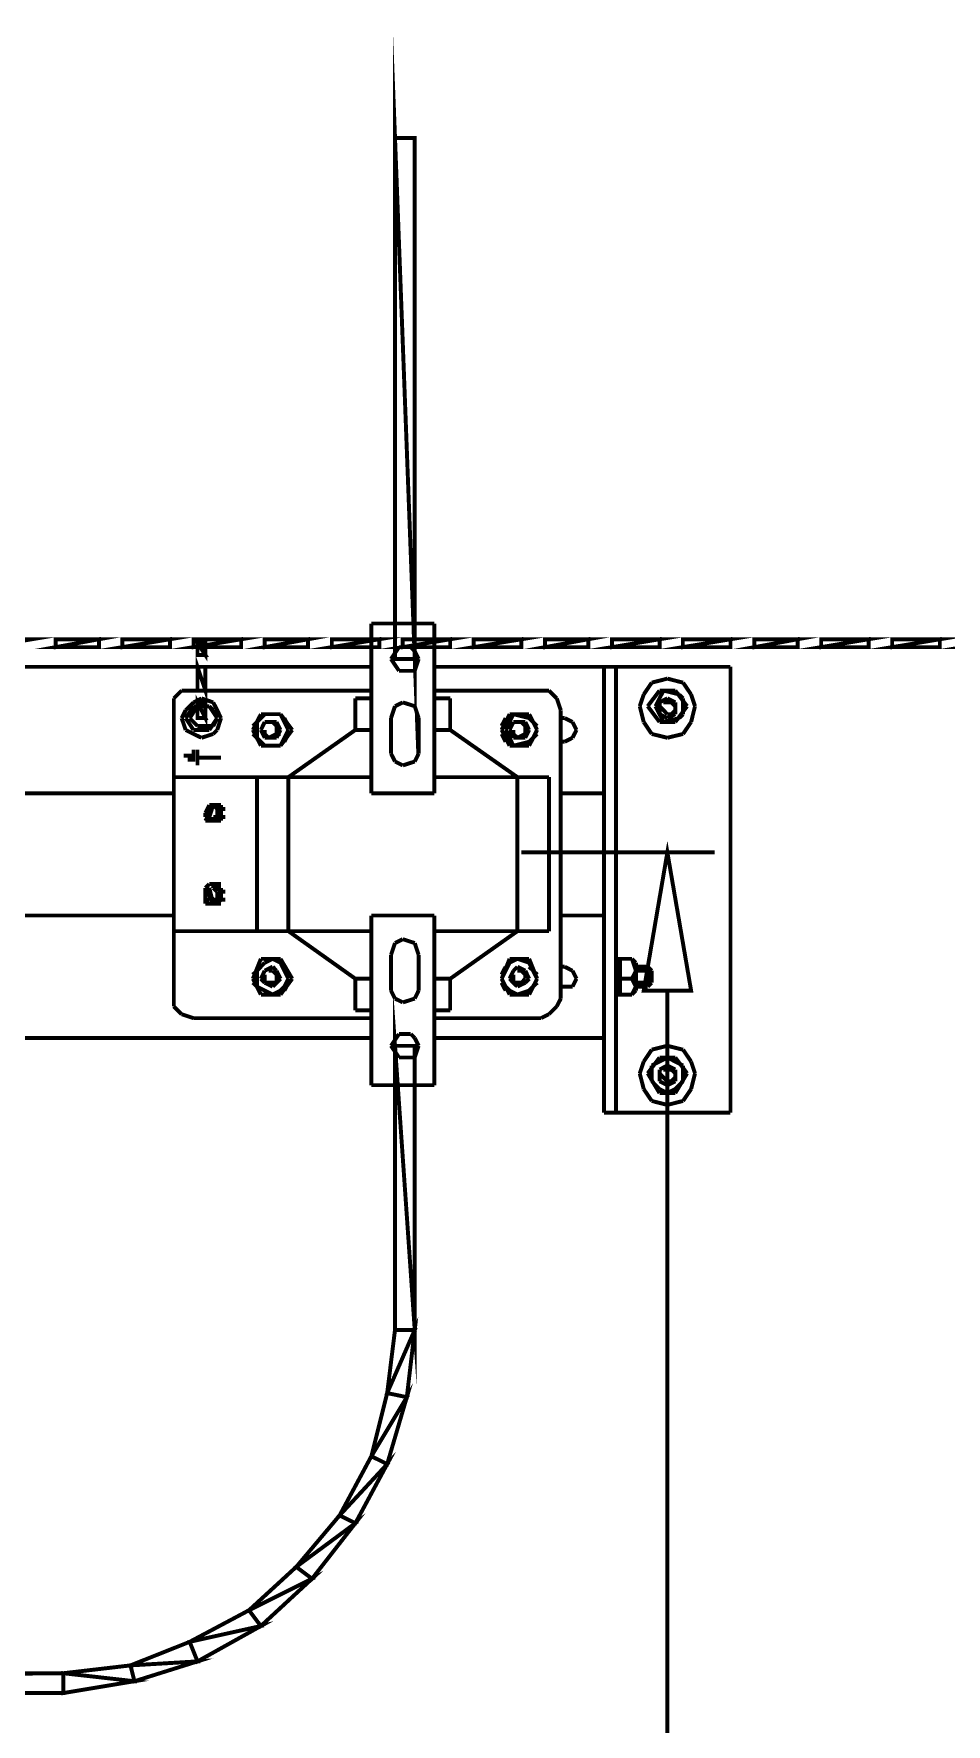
# Model space of a CAD drawing. Header units: metres. Extents: x 3290 to 4536, y 1562 to 1983.
# Drawn here: x 4054.3 to 4059.61, y 1650.02 to 1659.85 of the extents above; entities that cross this region are included whole.
import ezdxf

# ---------------------------------------------------------------- set-up
doc = ezdxf.new("R2010")
doc.units = ezdxf.units.M
for name, color, linetype in [('C00-00-00-BLACK', 7, 'Continuous'), ('C00-7E-FF', 150, 'Continuous'), ('C00-FF-00', 3, 'Continuous'), ('CFF-00-00', 1, 'Continuous')]:
    doc.layers.add(name, color=color, linetype=linetype)

msp = doc.modelspace()

# ---------------------------------------------------------------- linework, layer by layer
at = {"layer": 'C00-00-00-BLACK', "const_width": 0.0229}
for points in [[(4056.2674, 1656.4223), (4056.2674, 1655.4351)], [(4056.6341, 1656.4223), (4056.2674, 1656.4223)], [(4056.6341, 1656.4223), (4056.6341, 1655.4351)], [(4056.4283, 1656.2848), (4056.3817, 1656.216)], [(4056.497, 1656.2848), (4056.4283, 1656.2848)], [(4056.5198, 1656.262), (4056.497, 1656.2848)], [(4056.5425, 1656.216), (4056.5198, 1656.262)], [(4056.2674, 1656.1705), (4051.5818, 1656.1705)], [(4056.3817, 1656.216), (4056.4283, 1656.1472)], [(4056.5198, 1656.1472), (4056.5425, 1656.216)], [(4058.3568, 1656.1705), (4056.6341, 1656.1705)], [(4057.6213, 1653.5769), (4057.6213, 1656.1705)], [(4057.6901, 1653.5769), (4057.6901, 1656.1705)], [(4058.3568, 1653.5769), (4058.3568, 1656.1705)], [(4056.4283, 1656.1472), (4056.497, 1656.1472)], [(4056.497, 1656.1472), (4056.5198, 1656.1472)], [(4057.8986, 1656.0784), (4057.8521, 1656.0097)], [(4057.9896, 1656.1017), (4057.8986, 1656.0784)], [(4058.0811, 1656.0784), (4057.9896, 1656.1017)], [(4058.1277, 1656.0097), (4058.0811, 1656.0784)], [(4055.1637, 1656.0324), (4055.1182, 1655.9869)], [(4055.1182, 1655.9869), (4055.1182, 1655.9181)], [(4055.2325, 1656.0324), (4055.1637, 1656.0324)], [(4055.2325, 1655.9636), (4055.187, 1655.9181)], [(4055.2325, 1656.0324), (4056.2674, 1656.0324)], [(4055.2791, 1655.9869), (4055.2325, 1655.9636)], [(4055.3473, 1655.9636), (4055.2791, 1655.9869)], [(4055.3706, 1655.9181), (4055.3473, 1655.9636)], [(4056.1743, 1655.9869), (4056.1743, 1655.8033)], [(4056.2674, 1655.9869), (4056.1743, 1655.9869)], [(4056.4505, 1655.9636), (4056.405, 1655.9414)], [(4056.5198, 1655.9414), (4056.4505, 1655.9636)], [(4056.6341, 1656.0324), (4057.2552, 1656.0324)], [(4056.6341, 1655.9869), (4056.7261, 1655.9869)], [(4056.7261, 1655.9869), (4056.7261, 1655.8033)], [(4057.3007, 1656.0324), (4057.2552, 1656.0324)], [(4057.3462, 1655.9869), (4057.3007, 1656.0324)], [(4057.3695, 1655.9181), (4057.3462, 1655.9869)], [(4057.8521, 1656.0097), (4057.8288, 1655.9414)], [(4057.9441, 1656.0324), (4057.8753, 1655.9414)], [(4057.9669, 1656.0324), (4057.9208, 1655.9414)], [(4058.0356, 1656.0324), (4057.9441, 1656.0324)], [(4057.9896, 1655.9869), (4057.9441, 1655.9636)], [(4057.9441, 1655.9636), (4057.9441, 1655.9414)], [(4058.0589, 1656.0097), (4057.9669, 1656.0324)], [(4058.0124, 1655.9636), (4057.9669, 1655.9636)], [(4058.0356, 1655.9636), (4057.9896, 1655.9869)], [(4058.0356, 1655.9414), (4058.0124, 1655.9636)], [(4058.1044, 1655.9414), (4058.0356, 1656.0324)], [(4058.0356, 1655.9414), (4058.0356, 1655.9636)], [(4058.0811, 1655.9869), (4058.0589, 1656.0097)], [(4058.0811, 1655.9414), (4058.0811, 1655.9869)], [(4058.1505, 1655.9414), (4058.1277, 1656.0097)], [(4055.1182, 1655.9181), (4055.1182, 1654.2409)], [(4055.187, 1655.9181), (4055.1637, 1655.8721)], [(4055.1637, 1655.8721), (4055.187, 1655.8033)], [(4055.2325, 1655.9414), (4055.187, 1655.8721)], [(4055.187, 1655.8721), (4055.2325, 1655.8033)], [(4055.2558, 1655.9414), (4055.2103, 1655.8721)], [(4055.2103, 1655.8721), (4055.2558, 1655.8261)], [(4055.3245, 1655.9414), (4055.2325, 1655.9414)], [(4055.3245, 1655.9414), (4055.2558, 1655.9414)], [(4055.3473, 1655.9181), (4055.3245, 1655.9414)], [(4055.3706, 1655.8721), (4055.3245, 1655.9414)], [(4055.3245, 1655.8033), (4055.3706, 1655.8721)], [(4055.3706, 1655.8721), (4055.3473, 1655.9181)], [(4055.3473, 1655.8261), (4055.3706, 1655.8721)], [(4055.3928, 1655.8721), (4055.3706, 1655.9181)], [(4055.3706, 1655.8033), (4055.3928, 1655.8721)], [(4055.6246, 1655.8949), (4055.578, 1655.8033)], [(4055.6246, 1655.8721), (4055.578, 1655.8261)], [(4055.6468, 1655.8949), (4055.6013, 1655.8494)], [(4055.7388, 1655.8949), (4055.6246, 1655.8949)], [(4055.6934, 1655.8949), (4055.6468, 1655.8949)], [(4055.7156, 1655.8949), (4055.6701, 1655.8949)], [(4055.7388, 1655.8949), (4055.6934, 1655.8949)], [(4055.8071, 1655.8033), (4055.7388, 1655.8949)], [(4055.7616, 1655.8494), (4055.7388, 1655.8949)], [(4055.7849, 1655.8261), (4055.7616, 1655.8721)], [(4056.405, 1655.9414), (4056.3817, 1655.8721)], [(4056.3817, 1655.8721), (4056.3817, 1655.6658)], [(4056.5425, 1655.8721), (4056.5198, 1655.9414)], [(4056.5425, 1655.8721), (4056.5425, 1655.6658)], [(4057.0717, 1655.8949), (4057.0251, 1655.8033)], [(4057.0484, 1655.8721), (4057.0251, 1655.8261)], [(4057.0939, 1655.8949), (4057.0484, 1655.8033)], [(4057.1854, 1655.8949), (4057.0717, 1655.8949)], [(4057.1632, 1655.8949), (4057.0939, 1655.8949)], [(4057.1854, 1655.8721), (4057.0939, 1655.8949)], [(4057.232, 1655.8033), (4057.1854, 1655.8949)], [(4057.232, 1655.8261), (4057.1854, 1655.8721)], [(4057.2087, 1655.8494), (4057.1854, 1655.8721)], [(4057.3695, 1655.9181), (4057.3695, 1654.2409)], [(4057.3923, 1655.8721), (4057.3695, 1655.8721)], [(4057.4378, 1655.8494), (4057.3923, 1655.8721)], [(4057.8288, 1655.9414), (4057.8521, 1655.8494)], [(4057.8753, 1655.9414), (4057.9441, 1655.8494)], [(4057.9208, 1655.9414), (4057.9669, 1655.8494)], [(4057.9441, 1655.9414), (4057.9669, 1655.9181)], [(4057.9441, 1655.9414), (4057.9441, 1655.8949)], [(4057.9441, 1655.8949), (4057.9896, 1655.8721)], [(4057.9669, 1655.9181), (4057.9896, 1655.8949)], [(4057.9669, 1655.8494), (4058.0589, 1655.8721)], [(4057.9896, 1655.8949), (4058.0124, 1655.8949)], [(4057.9896, 1655.8721), (4058.0356, 1655.8949)], [(4058.0124, 1655.8949), (4058.0356, 1655.9181)], [(4058.0356, 1655.8494), (4058.1044, 1655.9414)], [(4058.0356, 1655.9181), (4058.0356, 1655.9414)], [(4058.0356, 1655.8949), (4058.0356, 1655.9414)], [(4058.0589, 1655.8721), (4058.0811, 1655.8949)], [(4058.0811, 1655.8949), (4058.0811, 1655.9414)], [(4058.1277, 1655.8494), (4058.1505, 1655.9414)], [(4055.187, 1655.8033), (4055.2325, 1655.78)], [(4055.2325, 1655.8033), (4055.3245, 1655.8033)], [(4055.2325, 1655.78), (4055.2791, 1655.7578)], [(4055.2558, 1655.8261), (4055.3245, 1655.8261)], [(4055.2791, 1655.7578), (4055.3473, 1655.78)], [(4055.3245, 1655.8261), (4055.3473, 1655.8261)], [(4055.3473, 1655.78), (4055.3706, 1655.8033)], [(4055.578, 1655.8033), (4055.6246, 1655.7113)], [(4055.578, 1655.78), (4055.6246, 1655.7345)], [(4055.6013, 1655.8494), (4055.6013, 1655.8033)], [(4055.6013, 1655.8033), (4055.6013, 1655.7578)], [(4055.6468, 1655.8494), (4055.6246, 1655.8033)], [(4055.6246, 1655.8033), (4055.6468, 1655.7578)], [(4055.6934, 1655.8494), (4055.6468, 1655.8494)], [(4055.6468, 1655.8033), (4055.6468, 1655.78)], [(4055.6468, 1655.78), (4055.6701, 1655.7578)], [(4055.6934, 1655.8494), (4055.6701, 1655.8494)], [(4055.6701, 1655.7578), (4055.7156, 1655.78)], [(4055.7156, 1655.8261), (4055.6934, 1655.8494)], [(4055.7156, 1655.8494), (4055.6934, 1655.8494)], [(4055.7388, 1655.8033), (4055.7156, 1655.8494)], [(4055.7156, 1655.78), (4055.7156, 1655.8261)], [(4055.7156, 1655.7578), (4055.7388, 1655.8033)], [(4055.7156, 1655.78), (4055.7388, 1655.78)], [(4055.7388, 1655.7113), (4055.8071, 1655.8033)], [(4055.7849, 1655.8033), (4055.7616, 1655.8494)], [(4055.7616, 1655.7578), (4055.7849, 1655.8033)], [(4055.7616, 1655.7345), (4055.7849, 1655.78)], [(4056.1743, 1655.8033), (4055.7849, 1655.5288)], [(4056.2674, 1655.8033), (4056.1743, 1655.8033)], [(4056.7261, 1655.8033), (4056.6341, 1655.8033)], [(4056.7261, 1655.8033), (4057.1171, 1655.5288)], [(4057.0251, 1655.8033), (4057.0717, 1655.7113)], [(4057.0251, 1655.78), (4057.0484, 1655.7345)], [(4057.0484, 1655.8033), (4057.0939, 1655.7113)], [(4057.0939, 1655.8494), (4057.0717, 1655.8033)], [(4057.0717, 1655.8033), (4057.0939, 1655.7578)], [(4057.1171, 1655.8494), (4057.0939, 1655.8494)], [(4057.0939, 1655.8033), (4057.0939, 1655.78)], [(4057.0939, 1655.78), (4057.1171, 1655.7578)], [(4057.1632, 1655.8494), (4057.1171, 1655.8494)], [(4057.1404, 1655.8494), (4057.1171, 1655.8494)], [(4057.1171, 1655.7578), (4057.1632, 1655.78)], [(4057.1632, 1655.8261), (4057.1404, 1655.8494)], [(4057.1854, 1655.8033), (4057.1632, 1655.8494)], [(4057.1632, 1655.78), (4057.1632, 1655.8261)], [(4057.1632, 1655.7578), (4057.1854, 1655.8033)], [(4057.1854, 1655.7113), (4057.232, 1655.8033)], [(4057.1854, 1655.7345), (4057.232, 1655.78)], [(4057.232, 1655.8033), (4057.2087, 1655.8494)], [(4057.2087, 1655.7578), (4057.232, 1655.8033)], [(4057.461, 1655.8033), (4057.4378, 1655.8494)], [(4057.4378, 1655.7578), (4057.461, 1655.8033)], [(4057.8521, 1655.8494), (4057.8986, 1655.78)], [(4057.8986, 1655.78), (4057.9896, 1655.7578)], [(4057.9441, 1655.8494), (4058.0356, 1655.8494)], [(4057.9896, 1655.7578), (4058.0811, 1655.78)], [(4058.0811, 1655.78), (4058.1277, 1655.8494)], [(4055.187, 1655.6658), (4055.187, 1655.6425)], [(4055.2103, 1655.6658), (4055.2103, 1655.6197)], [(4055.2325, 1655.6891), (4055.2325, 1655.6197)], [(4055.2558, 1655.6891), (4055.2558, 1655.597)], [(4055.6013, 1655.7578), (4055.6468, 1655.7113)], [(4055.6246, 1655.7113), (4055.7388, 1655.7113)], [(4055.6468, 1655.7578), (4055.6934, 1655.7578)], [(4055.6468, 1655.7113), (4055.6934, 1655.7113)], [(4055.6701, 1655.7113), (4055.7156, 1655.7113)], [(4055.6934, 1655.7578), (4055.7156, 1655.7578)], [(4055.6934, 1655.7113), (4055.7388, 1655.7113)], [(4055.7388, 1655.7113), (4055.7616, 1655.7578)], [(4056.3817, 1655.6658), (4056.405, 1655.6197)], [(4056.5198, 1655.6197), (4056.5425, 1655.6658)], [(4057.0717, 1655.7113), (4057.1854, 1655.7113)], [(4057.0939, 1655.7578), (4057.1171, 1655.7578)], [(4057.0939, 1655.7113), (4057.1854, 1655.7345)], [(4057.0939, 1655.7113), (4057.1632, 1655.7113)], [(4057.1171, 1655.7578), (4057.1632, 1655.7578)], [(4057.1854, 1655.7345), (4057.2087, 1655.7578)], [(4057.3695, 1655.7345), (4057.3923, 1655.7345)], [(4057.3923, 1655.7345), (4057.4378, 1655.7578)], [(4055.3928, 1655.6425), (4055.2558, 1655.6425)], [(4056.405, 1655.6197), (4056.4505, 1655.597)], [(4056.4505, 1655.597), (4056.5198, 1655.6197)], [(4056.2674, 1655.5288), (4055.1182, 1655.5288)], [(4055.6013, 1655.5288), (4055.6013, 1654.633)], [(4055.7849, 1655.5288), (4055.7849, 1654.633)], [(4057.3007, 1655.5288), (4056.6341, 1655.5288)], [(4057.1171, 1655.5288), (4057.1171, 1654.633)], [(4057.3007, 1655.5288), (4057.3007, 1654.633)], [(4055.1182, 1655.4351), (4052.2939, 1655.4351)], [(4055.3245, 1655.3663), (4055.3018, 1655.3202)], [(4055.3473, 1655.3663), (4055.3018, 1655.2748)], [(4055.3018, 1655.297), (4055.3473, 1655.3663)], [(4055.3245, 1655.297), (4055.3473, 1655.3663)], [(4055.3473, 1655.3663), (4055.3245, 1655.3663)], [(4055.3245, 1655.3663), (4055.3473, 1655.3663)], [(4055.3245, 1655.3663), (4055.3706, 1655.3663)], [(4055.3706, 1655.3435), (4055.3473, 1655.3663)], [(4055.3706, 1655.3663), (4055.3473, 1655.3663)], [(4055.3473, 1655.3663), (4055.3706, 1655.3663)], [(4055.3706, 1655.3663), (4055.3473, 1655.3663)], [(4055.3706, 1655.3663), (4055.3473, 1655.3663)], [(4055.3928, 1655.3663), (4055.3706, 1655.3663)], [(4055.3706, 1655.3663), (4055.3928, 1655.3663)], [(4055.3706, 1655.3663), (4055.3928, 1655.3663)], [(4055.3706, 1655.3435), (4055.3706, 1655.3663)], [(4055.3706, 1655.3663), (4055.3928, 1655.3663)], [(4055.3928, 1655.3435), (4055.3928, 1655.3663)], [(4056.6341, 1655.4351), (4056.2674, 1655.4351)], [(4057.6213, 1655.4351), (4057.3695, 1655.4351)], [(4055.3018, 1655.3202), (4055.3018, 1655.297)], [(4055.3018, 1655.297), (4055.3245, 1655.297)], [(4055.3245, 1655.297), (4055.3018, 1655.297)], [(4055.3018, 1655.2748), (4055.3245, 1655.2748)], [(4055.3245, 1655.2748), (4055.3245, 1655.297)], [(4055.3245, 1655.2748), (4055.3473, 1655.2748)], [(4055.3245, 1655.2748), (4055.3706, 1655.2748)], [(4055.3473, 1655.2748), (4055.3473, 1655.297)], [(4055.3473, 1655.297), (4055.3706, 1655.297)], [(4055.3473, 1655.2748), (4055.3706, 1655.2748)], [(4055.3706, 1655.297), (4055.3706, 1655.3435)], [(4055.3928, 1655.3435), (4055.3706, 1655.3435)], [(4055.3706, 1655.2748), (4055.3706, 1655.297)], [(4055.3706, 1655.297), (4055.3928, 1655.297)], [(4055.3706, 1655.2748), (4055.3928, 1655.2748)], [(4055.3706, 1655.2748), (4055.3928, 1655.2748)], [(4055.3928, 1655.297), (4055.3928, 1655.3435)], [(4055.3928, 1655.3435), (4055.4177, 1655.3435)], [(4055.3928, 1655.297), (4055.3928, 1655.3435)], [(4055.3928, 1655.2748), (4055.3928, 1655.297)], [(4055.3928, 1655.297), (4055.4177, 1655.297)], [(4055.3018, 1654.8843), (4055.3245, 1654.9076)], [(4055.3018, 1654.8843), (4055.3473, 1654.7933)], [(4055.3473, 1654.8155), (4055.3018, 1654.8843)], [(4055.3018, 1654.8155), (4055.3018, 1654.8843)], [(4055.3018, 1654.8843), (4055.3245, 1654.8843)], [(4055.3245, 1654.9076), (4055.3473, 1654.9076)], [(4055.3245, 1654.9076), (4055.3706, 1654.9076)], [(4055.3245, 1654.8843), (4055.3473, 1654.7933)], [(4055.3473, 1654.9076), (4055.3706, 1654.9076)], [(4055.3473, 1654.9076), (4055.3473, 1654.8843)], [(4055.3473, 1654.8843), (4055.3706, 1654.8843)], [(4055.3473, 1654.8843), (4055.3706, 1654.8621)], [(4055.3706, 1654.9076), (4055.3706, 1654.8843)], [(4055.3706, 1654.9076), (4055.3928, 1654.9076)], [(4055.3706, 1654.9076), (4055.3706, 1654.8843)], [(4055.3706, 1654.8843), (4055.3928, 1654.8843)], [(4055.3706, 1654.8843), (4055.3928, 1654.8621)], [(4055.3706, 1654.8843), (4055.3928, 1654.8843)], [(4055.3928, 1654.8843), (4055.3928, 1654.8621)], [(4055.3018, 1654.7933), (4055.3018, 1654.8155)], [(4055.3018, 1654.8155), (4055.3245, 1654.8155)], [(4055.3473, 1654.7933), (4055.3018, 1654.7933)], [(4055.3245, 1654.7933), (4055.3706, 1654.7933)], [(4055.3706, 1654.8155), (4055.3473, 1654.8155)], [(4055.3473, 1654.8155), (4055.3706, 1654.8155)], [(4055.3706, 1654.7933), (4055.3473, 1654.7933)], [(4055.3473, 1654.7933), (4055.3706, 1654.7933)], [(4055.3706, 1654.7933), (4055.3473, 1654.7933)], [(4055.3706, 1654.8621), (4055.3706, 1654.8155)], [(4055.3928, 1654.8155), (4055.3706, 1654.8155)], [(4055.3706, 1654.8155), (4055.3706, 1654.7933)], [(4055.3928, 1654.8155), (4055.3706, 1654.7933)], [(4055.3706, 1654.8155), (4055.3706, 1654.7933)], [(4055.3706, 1654.7933), (4055.3928, 1654.7933)], [(4055.3928, 1654.8621), (4055.3928, 1654.8155)], [(4055.3928, 1654.8621), (4055.4177, 1654.8621)], [(4055.3928, 1654.8621), (4055.3928, 1654.8388)], [(4055.3928, 1654.8388), (4055.3928, 1654.8155)], [(4055.3928, 1654.8155), (4055.4177, 1654.8155)], [(4055.1182, 1654.724), (4052.2939, 1654.724)], [(4056.2674, 1654.724), (4056.2674, 1653.7372)], [(4056.6341, 1654.724), (4056.2674, 1654.724)], [(4056.6341, 1654.724), (4056.6341, 1653.7372)], [(4057.6213, 1654.724), (4057.3695, 1654.724)], [(4056.2674, 1654.633), (4055.1182, 1654.633)], [(4056.1743, 1654.3563), (4055.7849, 1654.633)], [(4056.4505, 1654.5864), (4056.405, 1654.5637)], [(4056.5198, 1654.5637), (4056.4505, 1654.5864)], [(4057.3007, 1654.633), (4056.6341, 1654.633)], [(4056.7261, 1654.3563), (4057.1171, 1654.633)], [(4056.405, 1654.5637), (4056.3817, 1654.4949)], [(4056.3817, 1654.4949), (4056.3817, 1654.2875)], [(4056.5425, 1654.4949), (4056.5198, 1654.5637)], [(4056.5425, 1654.4949), (4056.5425, 1654.2875)], [(4055.6246, 1654.4721), (4055.578, 1654.3563)], [(4055.6246, 1654.4261), (4055.578, 1654.3806)], [(4055.6468, 1654.4494), (4055.6013, 1654.4028)], [(4055.6013, 1654.4028), (4055.6013, 1654.3563)], [(4055.7388, 1654.4721), (4055.6246, 1654.4721)], [(4055.6468, 1654.4028), (4055.6246, 1654.3563)], [(4055.6934, 1654.4721), (4055.6468, 1654.4494)], [(4055.6934, 1654.4261), (4055.6468, 1654.4028)], [(4055.7156, 1654.4721), (4055.6701, 1654.4721)], [(4055.6934, 1654.4028), (4055.6701, 1654.4028)], [(4055.7388, 1654.4494), (4055.6934, 1654.4721)], [(4055.7156, 1654.4028), (4055.6934, 1654.4261)], [(4055.7156, 1654.3806), (4055.6934, 1654.4028)], [(4055.7388, 1654.3563), (4055.7156, 1654.4028)], [(4055.8071, 1654.3563), (4055.7388, 1654.4721)], [(4055.7616, 1654.4028), (4055.7388, 1654.4494)], [(4055.7849, 1654.3806), (4055.7616, 1654.4261)], [(4055.7849, 1654.3563), (4055.7616, 1654.4028)], [(4057.0717, 1654.4721), (4057.0251, 1654.3563)], [(4057.0484, 1654.4261), (4057.0251, 1654.3806)], [(4057.0484, 1654.4028), (4057.0251, 1654.3563)], [(4057.0717, 1654.4494), (4057.0484, 1654.4028)], [(4057.1854, 1654.4721), (4057.0717, 1654.4721)], [(4057.1171, 1654.4721), (4057.0717, 1654.4494)], [(4057.0939, 1654.4028), (4057.0717, 1654.3563)], [(4057.1632, 1654.4721), (4057.0939, 1654.4721)], [(4057.1171, 1654.4261), (4057.0939, 1654.4028)], [(4057.1854, 1654.4494), (4057.1171, 1654.4721)], [(4057.1632, 1654.4028), (4057.1171, 1654.4261)], [(4057.1404, 1654.4028), (4057.1171, 1654.4028)], [(4057.1632, 1654.3806), (4057.1404, 1654.4028)], [(4057.1854, 1654.3563), (4057.1632, 1654.4028)], [(4057.232, 1654.3563), (4057.1854, 1654.4721)], [(4057.2087, 1654.4028), (4057.1854, 1654.4494)], [(4057.232, 1654.3806), (4057.1854, 1654.4261)], [(4057.232, 1654.3563), (4057.2087, 1654.4028)], [(4057.3923, 1654.4261), (4057.3695, 1654.4261)], [(4057.4378, 1654.4028), (4057.3923, 1654.4261)], [(4057.461, 1654.3563), (4057.4378, 1654.4028)], [(4057.7134, 1654.4721), (4057.6901, 1654.4721)], [(4057.7134, 1654.4721), (4057.7134, 1654.2642)], [(4057.7134, 1654.4721), (4057.7833, 1654.4721)], [(4057.7833, 1654.4721), (4057.8066, 1654.4494)], [(4057.8066, 1654.4028), (4057.7833, 1654.4721)], [(4057.7833, 1654.3563), (4057.8066, 1654.4028)], [(4057.8066, 1654.4494), (4057.8066, 1654.2875)], [(4057.8753, 1654.4261), (4057.8066, 1654.4261)], [(4057.8753, 1654.4028), (4057.8066, 1654.4028)], [(4057.8753, 1654.4261), (4057.8986, 1654.4028)], [(4057.8753, 1654.4261), (4057.8753, 1654.3108)], [(4057.8986, 1654.333), (4057.8986, 1654.4028)], [(4055.578, 1654.3563), (4055.6246, 1654.2642)], [(4055.578, 1654.333), (4055.6246, 1654.2875)], [(4055.6013, 1654.3563), (4055.6013, 1654.3108)], [(4055.6013, 1654.3108), (4055.6468, 1654.2875)], [(4055.6246, 1654.3563), (4055.6468, 1654.333)], [(4055.6468, 1654.3806), (4055.6468, 1654.333)], [(4055.6468, 1654.333), (4055.6701, 1654.333)], [(4055.6468, 1654.333), (4055.6934, 1654.3108)], [(4055.6468, 1654.2875), (4055.6934, 1654.2642)], [(4055.6701, 1654.333), (4055.7156, 1654.333)], [(4055.6934, 1654.3108), (4055.7156, 1654.333)], [(4055.6934, 1654.2642), (4055.7388, 1654.2875)], [(4055.7156, 1654.3563), (4055.7156, 1654.3806)], [(4055.7156, 1654.333), (4055.7156, 1654.3563)], [(4055.7156, 1654.333), (4055.7388, 1654.3563)], [(4055.7388, 1654.2642), (4055.8071, 1654.3563)], [(4055.7388, 1654.2875), (4055.7616, 1654.3108)], [(4055.7616, 1654.3108), (4055.7849, 1654.3563)], [(4055.7616, 1654.2875), (4055.7849, 1654.333)], [(4056.1743, 1654.3563), (4056.1743, 1654.1727)], [(4056.2674, 1654.3563), (4056.1743, 1654.3563)], [(4056.3817, 1654.2875), (4056.405, 1654.2409)], [(4056.5198, 1654.2409), (4056.5425, 1654.2875)], [(4056.7261, 1654.3563), (4056.6341, 1654.3563)], [(4056.7261, 1654.3563), (4056.7261, 1654.1727)], [(4057.0251, 1654.3563), (4057.0717, 1654.2642)], [(4057.0251, 1654.3563), (4057.0484, 1654.3108)], [(4057.0251, 1654.333), (4057.0484, 1654.2875)], [(4057.0484, 1654.3108), (4057.0717, 1654.2875)], [(4057.0717, 1654.3563), (4057.0939, 1654.333)], [(4057.0717, 1654.2875), (4057.1171, 1654.2642)], [(4057.0939, 1654.3806), (4057.0939, 1654.333)], [(4057.0939, 1654.333), (4057.1171, 1654.3108)], [(4057.0939, 1654.333), (4057.1171, 1654.333)], [(4057.1171, 1654.3108), (4057.1632, 1654.333)], [(4057.1171, 1654.333), (4057.1404, 1654.333)], [(4057.1171, 1654.2642), (4057.1854, 1654.2875)], [(4057.1404, 1654.333), (4057.1632, 1654.3563)], [(4057.1632, 1654.3563), (4057.1632, 1654.3806)], [(4057.1632, 1654.333), (4057.1854, 1654.3563)], [(4057.1854, 1654.2642), (4057.232, 1654.3563)], [(4057.1854, 1654.2875), (4057.232, 1654.333)], [(4057.1854, 1654.2875), (4057.2087, 1654.3108)], [(4057.2087, 1654.3108), (4057.232, 1654.3563)], [(4057.3923, 1654.3108), (4057.3695, 1654.3108)], [(4057.3923, 1654.3108), (4057.4378, 1654.3108)], [(4057.4378, 1654.3108), (4057.461, 1654.3563)], [(4057.7833, 1654.3563), (4057.7134, 1654.3563)], [(4057.8066, 1654.3108), (4057.7833, 1654.3563)], [(4057.7833, 1654.2642), (4057.8066, 1654.3108)], [(4057.7833, 1654.2642), (4057.8066, 1654.2875)], [(4057.8753, 1654.333), (4057.8066, 1654.333)], [(4057.8753, 1654.3108), (4057.8066, 1654.3108)], [(4057.8753, 1654.3108), (4057.8986, 1654.333)], [(4055.1182, 1654.2409), (4055.1182, 1654.1954)], [(4055.1182, 1654.1954), (4055.1637, 1654.1499)], [(4055.6246, 1654.2642), (4055.7388, 1654.2642)], [(4055.6701, 1654.2642), (4055.7156, 1654.2642)], [(4056.405, 1654.2409), (4056.4505, 1654.2187)], [(4056.4505, 1654.2187), (4056.5198, 1654.2409)], [(4057.0717, 1654.2642), (4057.1854, 1654.2642)], [(4057.0939, 1654.2642), (4057.1632, 1654.2642)], [(4057.3007, 1654.1499), (4057.3462, 1654.1954)], [(4057.3462, 1654.1954), (4057.3695, 1654.2409)], [(4057.7134, 1654.2642), (4057.6901, 1654.2642)], [(4057.7134, 1654.2642), (4057.7833, 1654.2642)], [(4055.1637, 1654.1499), (4055.2325, 1654.1272)], [(4055.2325, 1654.1272), (4056.2674, 1654.1272)], [(4056.2674, 1654.1727), (4056.1743, 1654.1727)], [(4056.7261, 1654.1727), (4056.6341, 1654.1727)], [(4056.6341, 1654.1272), (4057.2552, 1654.1272)], [(4057.2552, 1654.1272), (4057.3007, 1654.1499)], [(4056.2674, 1654.0118), (4051.5818, 1654.0118)], [(4056.4283, 1654.0351), (4056.3817, 1653.9663)], [(4056.497, 1654.0351), (4056.4283, 1654.0351)], [(4056.5198, 1654.0118), (4056.497, 1654.0351)], [(4056.5425, 1653.9663), (4056.5198, 1654.0118)], [(4057.6213, 1654.0118), (4056.6341, 1654.0118)], [(4056.3817, 1653.9663), (4056.4283, 1653.8981)], [(4056.405, 1653.9663), (4056.5198, 1653.9663)], [(4056.4283, 1653.8981), (4056.497, 1653.8981)], [(4056.497, 1653.8981), (4056.5198, 1653.8981)], [(4056.5198, 1653.8981), (4056.5425, 1653.9663)], [(4057.8986, 1653.9436), (4057.8521, 1653.8748)], [(4057.9441, 1653.8981), (4057.8753, 1653.806)], [(4057.9896, 1653.9663), (4057.8986, 1653.9436)], [(4058.0356, 1653.8981), (4057.9441, 1653.8981)], [(4057.9896, 1653.8981), (4057.9441, 1653.8748)], [(4058.0811, 1653.9436), (4057.9896, 1653.9663)], [(4058.0356, 1653.8748), (4057.9896, 1653.8981)], [(4058.1044, 1653.806), (4058.0356, 1653.8981)], [(4058.1277, 1653.8748), (4058.0811, 1653.9436)], [(4057.8521, 1653.8748), (4057.8288, 1653.806)], [(4057.8288, 1653.806), (4057.8521, 1653.7145)], [(4057.8753, 1653.806), (4057.9441, 1653.6912)], [(4057.9441, 1653.8748), (4057.8986, 1653.8515)], [(4057.8986, 1653.8515), (4057.8986, 1653.806)], [(4057.8986, 1653.806), (4057.8986, 1653.76)], [(4057.9896, 1653.8515), (4057.9441, 1653.8282)], [(4057.9441, 1653.8282), (4057.9441, 1653.806)], [(4057.9441, 1653.806), (4057.9441, 1653.76)], [(4057.9441, 1653.806), (4057.9669, 1653.7827)], [(4058.0124, 1653.8282), (4057.9669, 1653.8282)], [(4058.0356, 1653.8282), (4057.9896, 1653.8515)], [(4058.0356, 1653.806), (4058.0124, 1653.8282)], [(4058.0811, 1653.8515), (4058.0356, 1653.8748)], [(4058.0356, 1653.806), (4058.0356, 1653.8282)], [(4058.0356, 1653.6912), (4058.1044, 1653.806)], [(4058.0356, 1653.76), (4058.0356, 1653.806)], [(4058.0356, 1653.7827), (4058.0356, 1653.806)], [(4058.0811, 1653.806), (4058.0811, 1653.8515)], [(4058.0811, 1653.76), (4058.0811, 1653.806)], [(4058.1505, 1653.806), (4058.1277, 1653.8748)], [(4058.1277, 1653.7145), (4058.1505, 1653.806)], [(4056.6341, 1653.7372), (4056.2674, 1653.7372)], [(4057.8521, 1653.7145), (4057.8986, 1653.6457)], [(4057.8986, 1653.76), (4057.9441, 1653.7145)], [(4057.9441, 1653.76), (4057.9896, 1653.7372)], [(4057.9441, 1653.7145), (4057.9896, 1653.6912)], [(4057.9669, 1653.7827), (4057.9896, 1653.76)], [(4057.9896, 1653.7372), (4058.0356, 1653.76)], [(4057.9896, 1653.76), (4058.0124, 1653.76)], [(4057.9896, 1653.6912), (4058.0356, 1653.7145)], [(4058.0124, 1653.76), (4058.0356, 1653.7827)], [(4058.0356, 1653.7145), (4058.0811, 1653.76)], [(4058.0811, 1653.6457), (4058.1277, 1653.7145)], [(4057.8986, 1653.6457), (4057.9896, 1653.6224)], [(4057.9441, 1653.6912), (4058.0356, 1653.6912)], [(4057.9896, 1653.6224), (4058.0811, 1653.6457)], [(4058.3568, 1653.5769), (4057.6213, 1653.5769)]]:
    msp.add_lwpolyline(points, dxfattribs=at)
at = {"layer": 'C00-7E-FF', "const_width": 0.0229}
for points in [[(4057.1404, 1655.0912), (4058.2647, 1655.0912)], [(4057.9896, 1654.2875), (4057.9896, 1648.9628)]]:
    msp.add_lwpolyline(points, dxfattribs=at)
msp.add_lwpolyline([(4057.8521, 1654.2875), (4058.1277, 1654.2875), (4057.9896, 1655.0912), (4057.8521, 1654.2875)], close=True, dxfattribs=at)
at = {"layer": 'C00-7E-FF'}
msp.add_lwpolyline([(4057.8521, 1654.2875), (4058.1277, 1654.2875), (4057.9896, 1655.0912), (4057.8521, 1654.2875)], close=True, dxfattribs=at)
at = {"layer": 'C00-FF-00', "const_width": 0.0229}
for points in [[(4054.2918, 1656.3308), (4054.0145, 1656.2848), (4054.0145, 1656.3308), (4054.2918, 1656.3308)], [(4054.6828, 1656.2848), (4054.6828, 1656.3308), (4054.4304, 1656.2848), (4054.6828, 1656.2848)], [(4054.6828, 1656.3308), (4054.4304, 1656.2848), (4054.4304, 1656.3308), (4054.6828, 1656.3308)], [(4055.0955, 1656.2848), (4055.0955, 1656.3308), (4054.8193, 1656.2848), (4055.0955, 1656.2848)], [(4055.0955, 1656.3308), (4054.8193, 1656.2848), (4054.8193, 1656.3308), (4055.0955, 1656.3308)], [(4055.5098, 1656.2848), (4055.5098, 1656.3308), (4055.2325, 1656.2848), (4055.5098, 1656.2848)], [(4055.5098, 1656.3308), (4055.2325, 1656.2848), (4055.2325, 1656.3308), (4055.5098, 1656.3308)], [(4055.3018, 1656.3075), (4055.2558, 1656.3075), (4055.3018, 1656.2387), (4055.3018, 1656.3075)], [(4055.2558, 1656.3075), (4055.3018, 1656.2387), (4055.2558, 1656.2387), (4055.2558, 1656.3075)], [(4055.8992, 1656.2848), (4055.8992, 1656.3308), (4055.6468, 1656.2848), (4055.8992, 1656.2848)], [(4055.8992, 1656.3308), (4055.6468, 1656.2848), (4055.6468, 1656.3308), (4055.8992, 1656.3308)], [(4056.3135, 1656.2848), (4056.3135, 1656.3308), (4056.0373, 1656.2848), (4056.3135, 1656.2848)], [(4056.3135, 1656.3308), (4056.0373, 1656.2848), (4056.0373, 1656.3308), (4056.3135, 1656.3308)], [(4056.7261, 1656.2848), (4056.7261, 1656.3308), (4056.4494, 1656.2848), (4056.7261, 1656.2848)], [(4056.7261, 1656.3308), (4056.4494, 1656.2848), (4056.4494, 1656.3308), (4056.7261, 1656.3308)], [(4057.1404, 1656.2848), (4057.1404, 1656.3308), (4056.8631, 1656.2848), (4057.1404, 1656.2848)], [(4057.1404, 1656.3308), (4056.8631, 1656.2848), (4056.8631, 1656.3308), (4057.1404, 1656.3308)], [(4057.5298, 1656.2848), (4057.5298, 1656.3308), (4057.2774, 1656.2848), (4057.5298, 1656.2848)], [(4057.5298, 1656.3308), (4057.2774, 1656.2848), (4057.2774, 1656.3308), (4057.5298, 1656.3308)], [(4057.9441, 1656.2848), (4057.9441, 1656.3308), (4057.6668, 1656.2848), (4057.9441, 1656.2848)], [(4057.9441, 1656.3308), (4057.6668, 1656.2848), (4057.6668, 1656.3308), (4057.9441, 1656.3308)], [(4058.3568, 1656.2848), (4058.3568, 1656.3308), (4058.0795, 1656.2848), (4058.3568, 1656.2848)], [(4058.3568, 1656.3308), (4058.0795, 1656.2848), (4058.0795, 1656.3308), (4058.3568, 1656.3308)], [(4058.7478, 1656.2848), (4058.7478, 1656.3308), (4058.4954, 1656.2848), (4058.7478, 1656.2848)], [(4058.7478, 1656.3308), (4058.4954, 1656.2848), (4058.4954, 1656.3308), (4058.7478, 1656.3308)], [(4059.1605, 1656.2848), (4059.1605, 1656.3308), (4058.8843, 1656.2848), (4059.1605, 1656.2848)], [(4059.1605, 1656.3308), (4058.8843, 1656.2848), (4058.8843, 1656.3308), (4059.1605, 1656.3308)], [(4059.5748, 1656.2848), (4059.5748, 1656.3308), (4059.2975, 1656.2848), (4059.5748, 1656.2848)], [(4059.5748, 1656.3308), (4059.2975, 1656.2848), (4059.2975, 1656.3308), (4059.5748, 1656.3308)], [(4059.9875, 1656.2848), (4059.9875, 1656.3308), (4059.7102, 1656.2848), (4059.9875, 1656.2848)], [(4055.3018, 1656.1705), (4055.2558, 1656.1705), (4055.3018, 1656.0324), (4055.3018, 1656.1705)], [(4055.2558, 1656.1705), (4055.3018, 1656.0324), (4055.2558, 1656.0324), (4055.2558, 1656.1705)], [(4055.3018, 1655.9636), (4055.2558, 1655.9636), (4055.3018, 1655.8721), (4055.3018, 1655.9636)], [(4055.2558, 1655.9636), (4055.3018, 1655.8721), (4055.2558, 1655.8721), (4055.2558, 1655.9636)]]:
    msp.add_lwpolyline(points, close=True, dxfattribs=at)
at = {"layer": 'C00-FF-00'}
for points in [[(4054.6828, 1656.2848), (4054.6828, 1656.3308), (4054.4304, 1656.2848), (4054.6828, 1656.2848)], [(4054.6828, 1656.3308), (4054.4304, 1656.2848), (4054.4304, 1656.3308), (4054.6828, 1656.3308)], [(4055.0955, 1656.2848), (4055.0955, 1656.3308), (4054.8193, 1656.2848), (4055.0955, 1656.2848)], [(4055.0955, 1656.3308), (4054.8193, 1656.2848), (4054.8193, 1656.3308), (4055.0955, 1656.3308)], [(4055.5098, 1656.2848), (4055.5098, 1656.3308), (4055.2325, 1656.2848), (4055.5098, 1656.2848)], [(4055.5098, 1656.3308), (4055.2325, 1656.2848), (4055.2325, 1656.3308), (4055.5098, 1656.3308)], [(4055.3018, 1656.3075), (4055.2558, 1656.3075), (4055.3018, 1656.2387), (4055.3018, 1656.3075)], [(4055.2558, 1656.3075), (4055.3018, 1656.2387), (4055.2558, 1656.2387), (4055.2558, 1656.3075)], [(4055.8992, 1656.2848), (4055.8992, 1656.3308), (4055.6468, 1656.2848), (4055.8992, 1656.2848)], [(4055.8992, 1656.3308), (4055.6468, 1656.2848), (4055.6468, 1656.3308), (4055.8992, 1656.3308)], [(4056.3135, 1656.2848), (4056.3135, 1656.3308), (4056.0373, 1656.2848), (4056.3135, 1656.2848)], [(4056.3135, 1656.3308), (4056.0373, 1656.2848), (4056.0373, 1656.3308), (4056.3135, 1656.3308)], [(4056.7261, 1656.2848), (4056.7261, 1656.3308), (4056.4494, 1656.2848), (4056.7261, 1656.2848)], [(4056.7261, 1656.3308), (4056.4494, 1656.2848), (4056.4494, 1656.3308), (4056.7261, 1656.3308)], [(4057.1404, 1656.2848), (4057.1404, 1656.3308), (4056.8631, 1656.2848), (4057.1404, 1656.2848)], [(4057.1404, 1656.3308), (4056.8631, 1656.2848), (4056.8631, 1656.3308), (4057.1404, 1656.3308)], [(4057.5298, 1656.2848), (4057.5298, 1656.3308), (4057.2774, 1656.2848), (4057.5298, 1656.2848)], [(4057.5298, 1656.3308), (4057.2774, 1656.2848), (4057.2774, 1656.3308), (4057.5298, 1656.3308)], [(4057.9441, 1656.2848), (4057.9441, 1656.3308), (4057.6668, 1656.2848), (4057.9441, 1656.2848)], [(4057.9441, 1656.3308), (4057.6668, 1656.2848), (4057.6668, 1656.3308), (4057.9441, 1656.3308)], [(4058.3568, 1656.2848), (4058.3568, 1656.3308), (4058.0795, 1656.2848), (4058.3568, 1656.2848)], [(4058.3568, 1656.3308), (4058.0795, 1656.2848), (4058.0795, 1656.3308), (4058.3568, 1656.3308)], [(4058.7478, 1656.2848), (4058.7478, 1656.3308), (4058.4954, 1656.2848), (4058.7478, 1656.2848)], [(4058.7478, 1656.3308), (4058.4954, 1656.2848), (4058.4954, 1656.3308), (4058.7478, 1656.3308)], [(4059.1605, 1656.2848), (4059.1605, 1656.3308), (4058.8843, 1656.2848), (4059.1605, 1656.2848)], [(4059.1605, 1656.3308), (4058.8843, 1656.2848), (4058.8843, 1656.3308), (4059.1605, 1656.3308)], [(4059.5748, 1656.2848), (4059.5748, 1656.3308), (4059.2975, 1656.2848), (4059.5748, 1656.2848)], [(4059.5748, 1656.3308), (4059.2975, 1656.2848), (4059.2975, 1656.3308), (4059.5748, 1656.3308)], [(4055.3018, 1656.1705), (4055.2558, 1656.1705), (4055.3018, 1656.0324), (4055.3018, 1656.1705)], [(4055.2558, 1656.1705), (4055.3018, 1656.0324), (4055.2558, 1656.0324), (4055.2558, 1656.1705)], [(4055.3018, 1655.9636), (4055.2558, 1655.9636), (4055.3018, 1655.8721), (4055.3018, 1655.9636)], [(4055.2558, 1655.9636), (4055.3018, 1655.8721), (4055.2558, 1655.8721), (4055.2558, 1655.9636)]]:
    msp.add_lwpolyline(points, close=True, dxfattribs=at)
at = {"layer": 'C00-FF-00', "const_width": 0.0229}
msp.add_lwpolyline([(4055.3018, 1655.8721), (4055.2558, 1655.8721)], dxfattribs=at)
at = {"layer": 'CFF-00-00', "const_width": 0.0229}
for points in [[(4056.405, 1656.216), (4056.5198, 1656.216), (4056.405, 1659.2466), (4056.405, 1656.216)], [(4056.5198, 1656.216), (4056.405, 1659.2466), (4056.5198, 1659.2466), (4056.5198, 1656.216)], [(4056.405, 1652.314), (4056.5198, 1652.314), (4056.405, 1653.9663), (4056.405, 1652.314)], [(4056.5198, 1652.314), (4056.405, 1653.9663), (4056.5198, 1653.9663), (4056.5198, 1652.314)], [(4056.4738, 1651.923), (4056.3595, 1651.9463), (4056.5198, 1652.314), (4056.4738, 1651.923)], [(4056.3595, 1651.9463), (4056.5198, 1652.314), (4056.405, 1652.314), (4056.3595, 1651.9463)], [(4056.2674, 1651.5791), (4056.4738, 1651.923), (4056.3595, 1651.9463), (4056.2674, 1651.5791)], [(4056.3595, 1651.5336), (4056.2674, 1651.5791), (4056.4738, 1651.923), (4056.3595, 1651.5336)], [(4056.0827, 1651.2352), (4056.3595, 1651.5336), (4056.2674, 1651.5791), (4056.0827, 1651.2352)], [(4056.1743, 1651.1897), (4056.0827, 1651.2352), (4056.3595, 1651.5336), (4056.1743, 1651.1897)], [(4055.8304, 1650.9357), (4056.1743, 1651.1897), (4056.0827, 1651.2352), (4055.8304, 1650.9357)], [(4055.9224, 1650.8669), (4055.8304, 1650.9357), (4056.1743, 1651.1897), (4055.9224, 1650.8669)], [(4055.5553, 1650.6833), (4055.9224, 1650.8669), (4055.8304, 1650.9357), (4055.5553, 1650.6833)], [(4055.6246, 1650.5918), (4055.5553, 1650.6833), (4055.9224, 1650.8669), (4055.6246, 1650.5918)], [(4055.2103, 1650.4997), (4055.6246, 1650.5918), (4055.5553, 1650.6833), (4055.2103, 1650.4997)], [(4055.2558, 1650.386), (4055.2103, 1650.4997), (4055.6246, 1650.5918), (4055.2558, 1650.386)], [(4054.8658, 1650.3627), (4055.2558, 1650.386), (4055.2103, 1650.4997), (4054.8658, 1650.3627)], [(4054.4754, 1650.3172), (4054.8891, 1650.2707), (4054.8658, 1650.3627), (4054.4754, 1650.3172)], [(4054.8891, 1650.2707), (4054.8658, 1650.3627), (4055.2558, 1650.386), (4054.8891, 1650.2707)], [(4042.6924, 1650.2019), (4054.4754, 1650.3172), (4054.4754, 1650.2019), (4042.6924, 1650.2019)], [(4042.6924, 1650.3172), (4042.6924, 1650.2019), (4054.4754, 1650.3172), (4042.6924, 1650.3172)], [(4054.4754, 1650.2019), (4054.4754, 1650.3172), (4054.8891, 1650.2707), (4054.4754, 1650.2019)]]:
    msp.add_lwpolyline(points, close=True, dxfattribs=at)
at = {"layer": 'CFF-00-00'}
for points in [[(4056.405, 1656.216), (4056.5198, 1656.216), (4056.405, 1659.2466), (4056.405, 1656.216)], [(4056.5198, 1656.216), (4056.405, 1659.2466), (4056.5198, 1659.2466), (4056.5198, 1656.216)], [(4056.405, 1652.314), (4056.5198, 1652.314), (4056.405, 1653.9663), (4056.405, 1652.314)], [(4056.5198, 1652.314), (4056.405, 1653.9663), (4056.5198, 1653.9663), (4056.5198, 1652.314)], [(4056.4738, 1651.923), (4056.3595, 1651.9463), (4056.5198, 1652.314), (4056.4738, 1651.923)], [(4056.3595, 1651.9463), (4056.5198, 1652.314), (4056.405, 1652.314), (4056.3595, 1651.9463)], [(4056.2674, 1651.5791), (4056.4738, 1651.923), (4056.3595, 1651.9463), (4056.2674, 1651.5791)], [(4056.3595, 1651.5336), (4056.2674, 1651.5791), (4056.4738, 1651.923), (4056.3595, 1651.5336)], [(4056.0827, 1651.2352), (4056.3595, 1651.5336), (4056.2674, 1651.5791), (4056.0827, 1651.2352)], [(4056.1743, 1651.1897), (4056.0827, 1651.2352), (4056.3595, 1651.5336), (4056.1743, 1651.1897)], [(4055.8304, 1650.9357), (4056.1743, 1651.1897), (4056.0827, 1651.2352), (4055.8304, 1650.9357)], [(4055.9224, 1650.8669), (4055.8304, 1650.9357), (4056.1743, 1651.1897), (4055.9224, 1650.8669)], [(4055.5553, 1650.6833), (4055.9224, 1650.8669), (4055.8304, 1650.9357), (4055.5553, 1650.6833)], [(4055.6246, 1650.5918), (4055.5553, 1650.6833), (4055.9224, 1650.8669), (4055.6246, 1650.5918)], [(4055.2103, 1650.4997), (4055.6246, 1650.5918), (4055.5553, 1650.6833), (4055.2103, 1650.4997)], [(4055.2558, 1650.386), (4055.2103, 1650.4997), (4055.6246, 1650.5918), (4055.2558, 1650.386)], [(4054.8658, 1650.3627), (4055.2558, 1650.386), (4055.2103, 1650.4997), (4054.8658, 1650.3627)], [(4054.4754, 1650.3172), (4054.8891, 1650.2707), (4054.8658, 1650.3627), (4054.4754, 1650.3172)], [(4054.8891, 1650.2707), (4054.8658, 1650.3627), (4055.2558, 1650.386), (4054.8891, 1650.2707)], [(4042.6924, 1650.3172), (4042.6924, 1650.2019), (4054.4754, 1650.3172), (4042.6924, 1650.3172)], [(4042.6924, 1650.2019), (4054.4754, 1650.3172), (4054.4754, 1650.2019), (4042.6924, 1650.2019)], [(4054.4754, 1650.2019), (4054.4754, 1650.3172), (4054.8891, 1650.2707), (4054.4754, 1650.2019)]]:
    msp.add_lwpolyline(points, close=True, dxfattribs=at)

doc.saveas('drawing.dxf')
